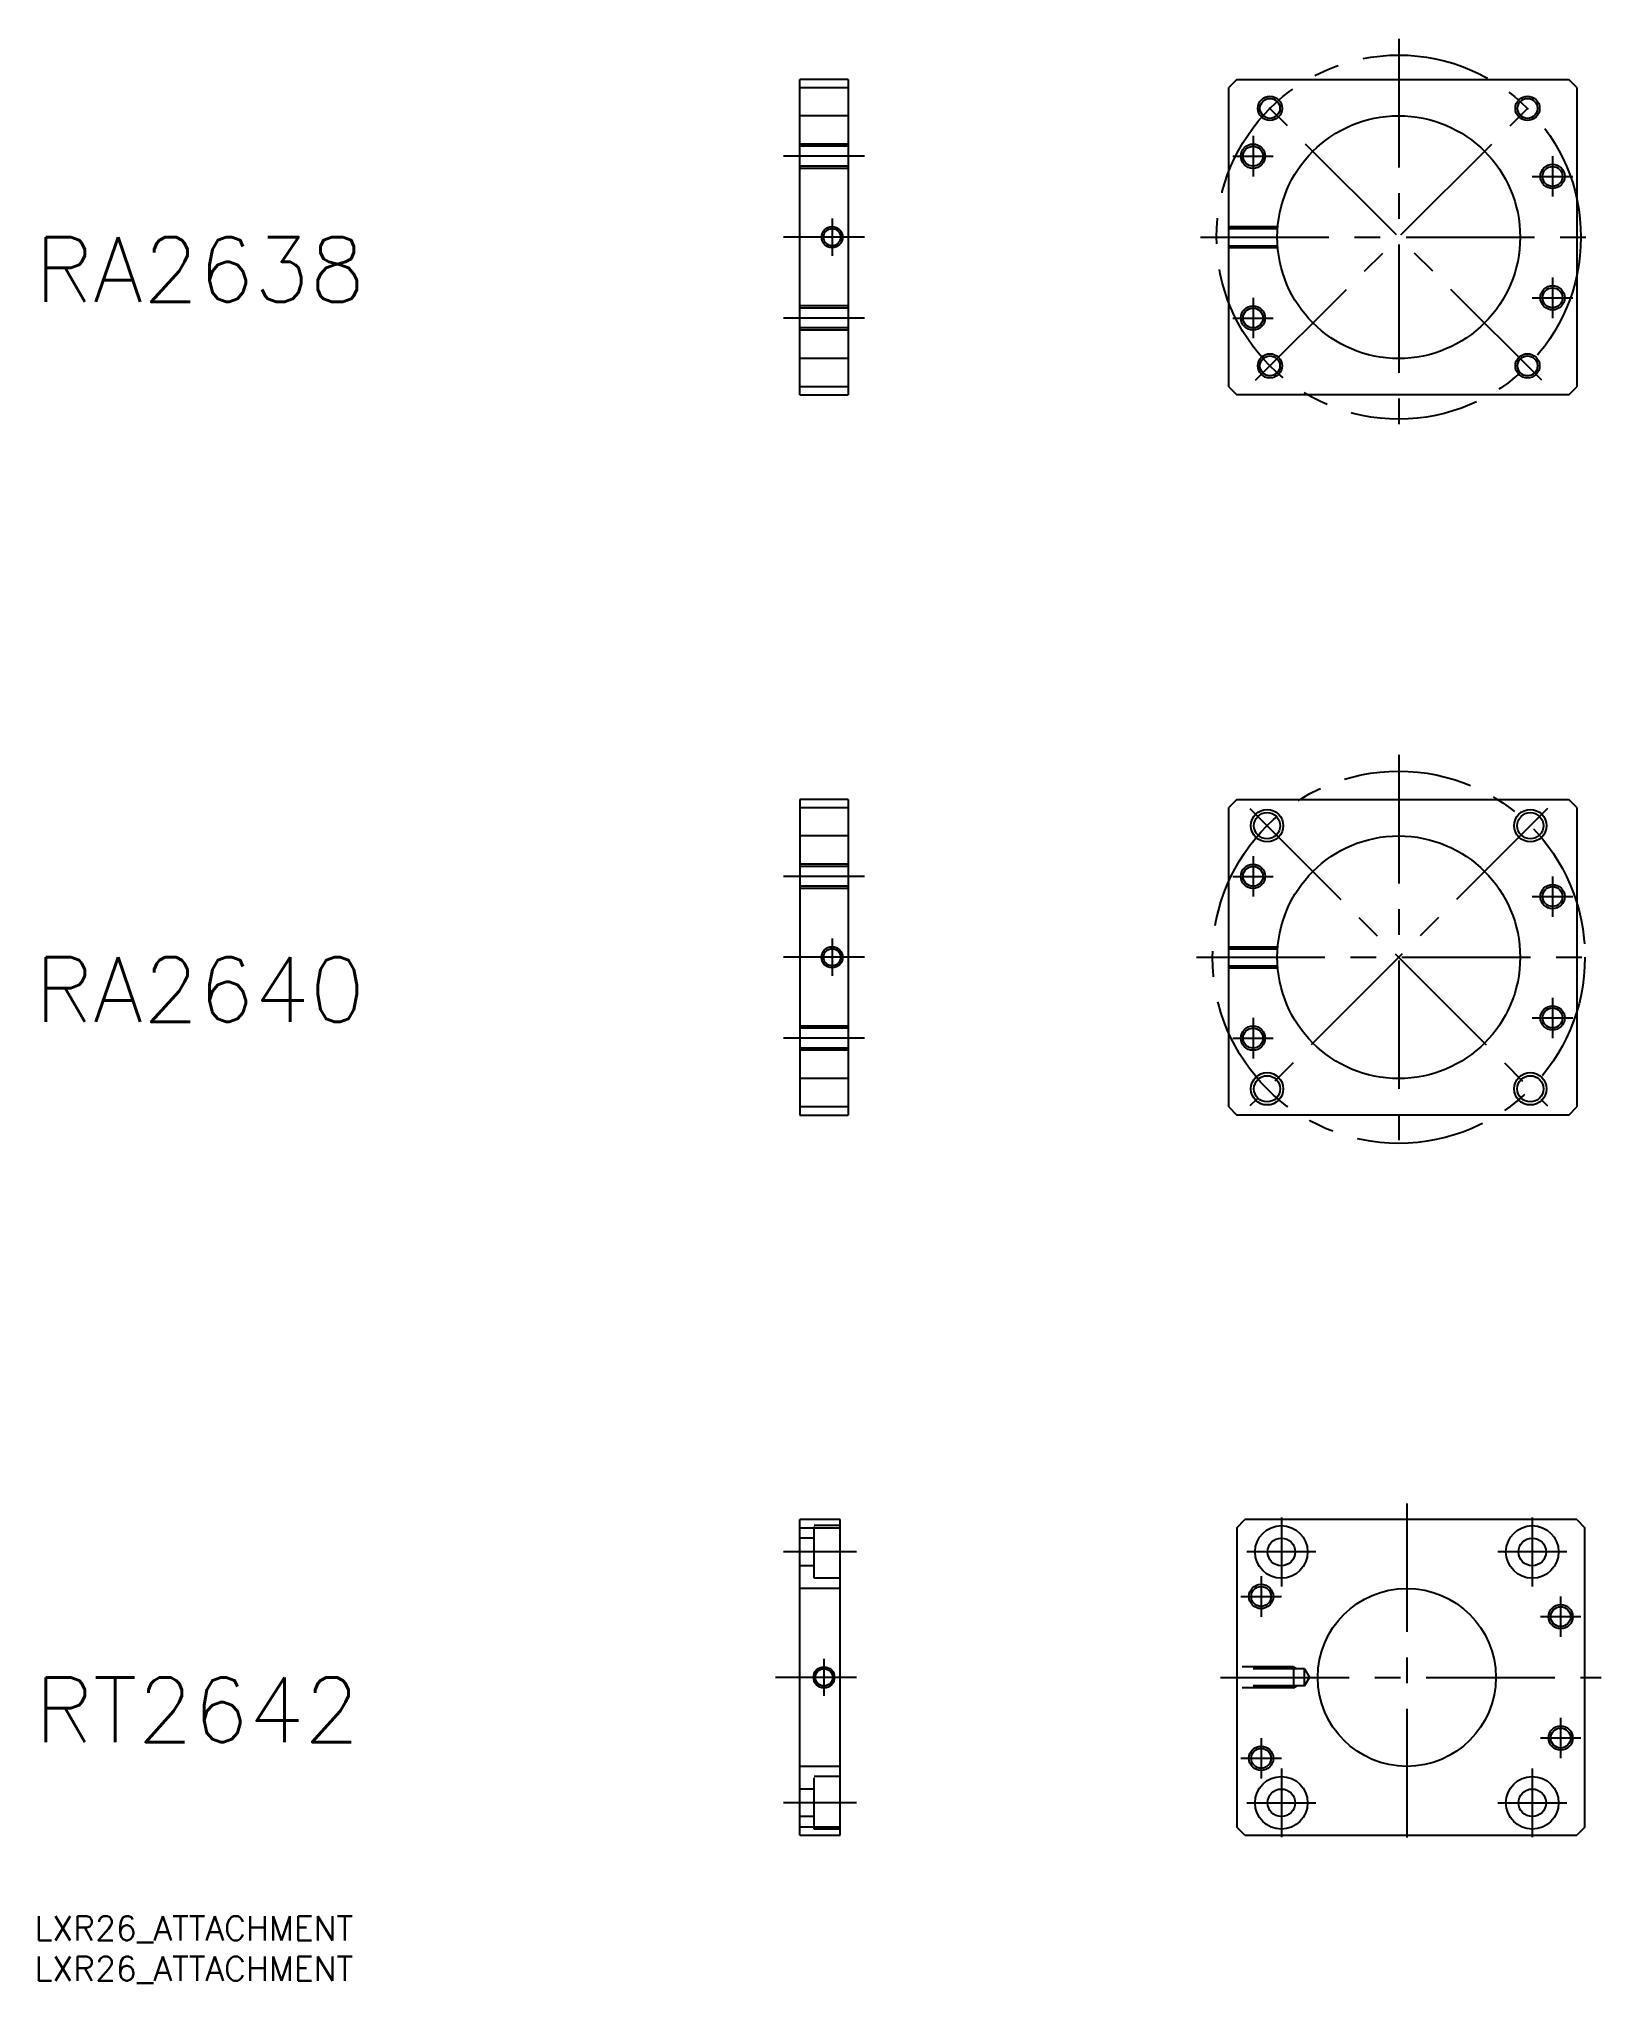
# Model space of a CAD drawing. Extents: x 1 to 194, y -8 to 232.
import ezdxf

# ---------------------------------------------------------------- set-up
doc = ezdxf.new("R2010")
doc.units = 0
doc.header["$LTSCALE"] = 0.5
doc.linetypes.add('CENTER', pattern=[50.8, 31.75, -6.35, 6.35, -6.35])
doc.linetypes.add('DASHED', pattern=[19.05, 12.7, -6.35])
for name, color, linetype in [('MSM_CENTER', 1, 'CENTER'), ('MSM_CONTINUOUS', 7, 'CONTINUOUS'), ('MSM_DASHED', 4, 'DASHED'), ('MSM_NARROW', 5, 'CONTINUOUS'), ('MSM_PART_NUMBER', 7, 'CONTINUOUS')]:
    doc.layers.add(name, color=color, linetype=linetype)
doc.styles.get("Standard").update_dxf_attribs({"font": 'txt.shx', "height": 3, "bigfont": 'bigfont.shx'})

# ---------------------------------------------------------------- blocks, each defined once
blk = doc.blocks.new('*U64')
at = {"layer": 'MSM_PART_NUMBER'}
blk.add_text('LXR26_ATTACHMENT', height=3, dxfattribs=at).set_placement((0, -3))
blk = doc.blocks.new('*U65')
at = {"layer": 'MSM_PART_NUMBER'}
blk.add_text('LXR26_ATTACHMENT', height=3, dxfattribs=at).set_placement((0, -8))

msp = doc.modelspace()

# ---------------------------------------------------------------- linework, layer by layer
at = {"layer": 'MSM_CENTER'}
for p, q in [((168.5, 232), (168.5, 183)), ((150.82, 189.82), (186.18, 225.18)), ((186.18, 189.82), (150.82, 225.18)), ((150.5, 220), (150.5, 215)), ((102.5, 217.5), (92.5, 217.5)), ((148, 217.5), (153, 217.5)), ((187.5, 217.5), (187.5, 212.5)), ((185, 215), (190, 215)), ((98.5, 209.8), (98.5, 205.2)), ((102.5, 207.5), (92.5, 207.5)), ((144, 207.5), (193, 207.5)), ((187.5, 202.5), (187.5, 197.5)), ((150.5, 200), (150.5, 195)), ((185, 200), (190, 200)), ((102.5, 197.5), (92.5, 197.5)), ((148, 197.5), (153, 197.5)), ((168.5, 143.5), (168.5, 93.5)), ((150.12, 136.88), (186.88, 100.12)), ((186.88, 136.88), (150.12, 100.12)), ((150.5, 131), (150.5, 126)), ((102.5, 128.5), (92.5, 128.5)), ((148, 128.5), (153, 128.5)), ((187.5, 128.5), (187.5, 123.5)), ((185, 126), (190, 126)), ((98.5, 120.8), (98.5, 116.2)), ((102.5, 118.5), (92.5, 118.5)), ((143.5, 118.5), (193.5, 118.5)), ((187.5, 113.5), (187.5, 108.5)), ((150.5, 111), (150.5, 106)), ((185, 111), (190, 111)), ((102.5, 108.5), (92.5, 108.5)), ((148, 108.5), (153, 108.5)), ((169.5, 51), (169.5, 8)), ((154, 49.25), (154, 40.75)), ((185, 49.25), (185, 40.75)), ((101.5, 45), (92.5, 45)), ((158.25, 45), (149.75, 45)), ((189.25, 45), (180.75, 45)), ((151.5, 42), (151.5, 37)), ((149, 39.5), (154, 39.5)), ((188.5, 39.5), (188.5, 34.5)), ((191, 37), (186, 37)), ((97.5, 31.8), (97.5, 27.2)), ((101.5, 29.5), (91.5, 29.5)), ((146.5, 29.5), (193.5, 29.5)), ((188.5, 24.5), (188.5, 19.5)), ((151.5, 22), (151.5, 17)), ((191, 22), (186, 22)), ((149, 19.5), (154, 19.5)), ((154, 18.25), (154, 9.75)), ((185, 18.25), (185, 9.75)), ((101.5, 14), (92.5, 14)), ((149.75, 14), (158.25, 14)), ((180.75, 14), (189.25, 14))]:
    msp.add_line(p, q, dxfattribs=at)
for centre, radius in [((168.5, 207.5), 22.5), ((168.5, 118.5), 23)]:
    msp.add_circle(centre, radius, dxfattribs=at)
at = {"layer": 'MSM_CONTINUOUS'}
for p, q in [((100.5, 227), (94.5, 227)), ((94.5, 188), (94.5, 227)), ((94.5, 226), (100.5, 226)), ((100.5, 227), (100.5, 188)), ((148.5, 227), (147.5, 226)), ((147.5, 189), (147.5, 226)), ((148.5, 227), (189.5, 227)), ((190.5, 226), (189.5, 227)), ((190.5, 226), (190.5, 189)), ((100.5, 189), (94.5, 189)), ((94.5, 188), (100.5, 188)), ((147.5, 189), (148.5, 188)), ((189.5, 188), (148.5, 188)), ((189.5, 188), (190.5, 189)), ((94.5, 138), (94.5, 99)), ((100.5, 138), (94.5, 138)), ((94.5, 137), (100.5, 137)), ((100.5, 138), (100.5, 99)), ((148.5, 138), (147.5, 137)), ((147.5, 100), (147.5, 137)), ((148.5, 138), (189.5, 138)), ((190.5, 137), (189.5, 138)), ((190.5, 137), (190.5, 100)), ((100.5, 100), (94.5, 100)), ((94.5, 99), (100.5, 99)), ((147.5, 100), (148.5, 99)), ((189.5, 99), (148.5, 99)), ((189.5, 99), (190.5, 100)), ((99.5, 49), (94.5, 49)), ((94.5, 10), (94.5, 49)), ((99.5, 10), (99.5, 49)), ((148.5, 48), (149.5, 49)), ((190.5, 49), (149.5, 49)), ((190.5, 49), (191.5, 48)), ((94.5, 48), (99.5, 48)), ((148.5, 48), (148.5, 11)), ((191.5, 11), (191.5, 48)), ((99.5, 11), (94.5, 11)), ((94.5, 10), (99.5, 10)), ((149.5, 10), (148.5, 11)), ((149.5, 10), (190.5, 10)), ((191.5, 11), (190.5, 10))]:
    msp.add_line(p, q, dxfattribs=at)
for centre, radius in [((152.59, 223.41), 1.23), ((184.41, 223.41), 1.23), ((168.5, 207.5), 15), ((150.5, 217.5), 1.23), ((187.5, 215), 1.23), ((98.5, 207.5), 1.06), ((187.5, 200), 1.23), ((150.5, 197.5), 1.23), ((152.59, 191.59), 1.23), ((184.41, 191.59), 1.23), ((152.24, 134.76), 1.62), ((184.76, 134.76), 1.62), ((168.5, 118.5), 15), ((150.5, 128.5), 1.23), ((187.5, 126), 1.23), ((98.5, 118.5), 1.06), ((187.5, 111), 1.23), ((150.5, 108.5), 1.23), ((152.24, 102.24), 1.62), ((184.76, 102.24), 1.62), ((154, 45), 3.25), ((185, 45), 3.25), ((154, 45), 1.7), ((185, 45), 1.7), ((151.5, 39.5), 1.23), ((169.5, 29.5), 11), ((188.5, 37), 1.23), ((97.5, 29.5), 1.06), ((188.5, 22), 1.23), ((151.5, 19.5), 1.23), ((154, 14), 3.25), ((185, 14), 3.25), ((154, 14), 1.7), ((185, 14), 1.7)]:
    msp.add_circle(centre, radius, dxfattribs=at)
at = {"layer": 'MSM_DASHED'}
for p, q in [((100.5, 222.5), (94.5, 222.5)), ((100.5, 219), (94.5, 219)), ((100.5, 218.73), (94.5, 218.73)), ((100.5, 216.27), (94.5, 216.27)), ((100.5, 216), (94.5, 216)), ((147.5, 208.8), (153.56, 208.8)), ((147.5, 208.56), (153.54, 208.56)), ((147.5, 206.44), (153.54, 206.44)), ((147.5, 206.2), (153.56, 206.2)), ((100.5, 199), (94.5, 199)), ((100.5, 198.73), (94.5, 198.73)), ((100.5, 196.27), (94.5, 196.27)), ((100.5, 196), (94.5, 196)), ((100.5, 192.5), (94.5, 192.5)), ((100.5, 133.5), (94.5, 133.5)), ((100.5, 130), (94.5, 130)), ((100.5, 129.73), (94.5, 129.73)), ((100.5, 127.27), (94.5, 127.27)), ((100.5, 127), (94.5, 127)), ((147.5, 119.8), (153.56, 119.8)), ((147.5, 119.56), (153.54, 119.56)), ((147.5, 117.44), (153.54, 117.44)), ((147.5, 117.2), (153.56, 117.2)), ((100.5, 110), (94.5, 110)), ((100.5, 109.73), (94.5, 109.73)), ((100.5, 107.27), (94.5, 107.27)), ((100.5, 107), (94.5, 107)), ((100.5, 103.5), (94.5, 103.5)), ((96.3, 41.75), (96.3, 48.25)), ((99.5, 48.25), (96.3, 48.25)), ((96.3, 46.7), (94.5, 46.7)), ((96.3, 43.3), (94.5, 43.3)), ((99.5, 41.75), (96.3, 41.75)), ((99.5, 40.5), (94.5, 40.5)), ((155.5, 30.8), (148.5, 30.8)), ((156.85, 30.56), (148.5, 30.56)), ((155.5, 30.8), (155.5, 28.2)), ((155.5, 30.8), (155.92, 30.56)), ((156.85, 28.44), (156.85, 30.56)), ((156.85, 30.56), (157.46, 29.5)), ((156.85, 28.44), (157.46, 29.5)), ((156.85, 28.44), (148.5, 28.44)), ((155.5, 28.2), (148.5, 28.2)), ((155.5, 28.2), (155.92, 28.44)), ((99.5, 18.5), (94.5, 18.5)), ((96.3, 10.75), (96.3, 17.25)), ((99.5, 17.25), (96.3, 17.25)), ((96.3, 15.7), (94.5, 15.7)), ((96.3, 12.3), (94.5, 12.3)), ((99.5, 10.75), (96.3, 10.75))]:
    msp.add_line(p, q, dxfattribs=at)
at = {"layer": 'MSM_NARROW'}
for centre, radius in [((152.59, 223.41), 1.5), ((184.41, 223.41), 1.5), ((150.5, 217.5), 1.5), ((187.5, 215), 1.5), ((98.5, 207.5), 1.3), ((187.5, 200), 1.5), ((150.5, 197.5), 1.5), ((152.59, 191.59), 1.5), ((184.41, 191.59), 1.5), ((152.24, 134.76), 2), ((184.76, 134.76), 2), ((150.5, 128.5), 1.5), ((187.5, 126), 1.5), ((98.5, 118.5), 1.3), ((187.5, 111), 1.5), ((150.5, 108.5), 1.5), ((152.24, 102.24), 2), ((184.76, 102.24), 2), ((151.5, 39.5), 1.5), ((188.5, 37), 1.5), ((97.5, 29.5), 1.3), ((188.5, 22), 1.5), ((151.5, 19.5), 1.5)]:
    msp.add_circle(centre, radius, dxfattribs=at)

# ---------------------------------------------------------------- block references
at = {"layer": 'MSM_CONTINUOUS'}
for name in ['*U64', '*U65']:
    msp.add_blockref(name, (0, 0), dxfattribs=at)

# ---------------------------------------------------------------- texts
at = {"layer": 'MSM_PART_NUMBER'}
for s, p in [('RA2638', (0, 199.5)), ('RA2640', (0, 110.5)), ('RT2642', (0, 21.5))]:
    msp.add_text(s, height=8, dxfattribs=at).set_placement(p)

doc.saveas('drawing.dxf')
